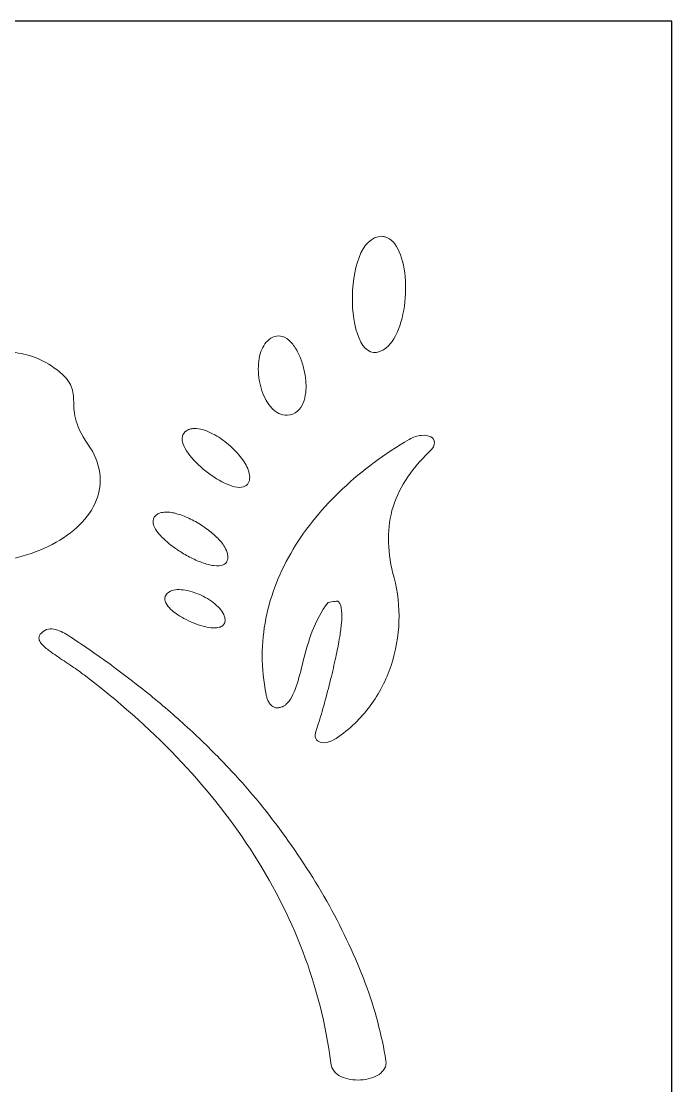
# Model space of a CAD drawing. Header units: inches. Extents: x 13 to 2107, y 1127 to 2787.
# Drawn here: x 1162.3 to 1274.8, y 1657.7 to 1841.9 of the extents above; entities that cross this region are included whole.
import ezdxf

# ---------------------------------------------------------------- set-up
doc = ezdxf.new("R2010")
doc.units = ezdxf.units.IN
doc.header["$MEASUREMENT"] = 0
doc.layers.add('Layer 1', color=7, linetype='Continuous')

# ---------------------------------------------------------------- blocks, each defined once
blk = doc.blocks.new('A$C7238d6d6')
at = {"layer": 'Layer 1', "lineweight": 9}
for points, knots in [([(186.9, 616.13), (185.49, 615.14), (184.39, 615.83), (183.64, 617.43), (183.64, 617.43), (182.88, 619.03), (182.47, 621.54), (182.41, 624.17), (182.41, 624.17), (182.36, 626.8), (182.67, 629.56), (183.37, 631.66), (183.37, 631.66), (184.07, 633.76), (185.16, 635.2), (186.66, 635.2), (186.66, 635.2), (186.83, 635.19), (186.99, 635.15), (187.14, 635.1), (187.14, 635.1), (187.28, 635.05), (187.43, 634.98), (187.56, 634.9), (187.56, 634.9), (187.69, 634.82), (187.82, 634.72), (187.94, 634.61), (187.94, 634.61), (188.05, 634.51), (188.16, 634.39), (188.27, 634.26), (188.27, 634.26), (188.98, 633.39), (189.48, 631.99), (189.77, 630.33), (189.77, 630.33), (190.07, 628.67), (190.15, 626.76), (190.03, 624.87), (190.03, 624.87), (189.91, 622.98), (189.59, 621.13), (189.06, 619.58), (189.06, 619.58), (188.54, 618.03), (187.82, 616.79), (186.9, 616.13)], [0, 0, 0, 0, 0.076923, 0.076923, 0.076923, 0.076923, 0.153846, 0.153846, 0.153846, 0.153846, 0.230769, 0.230769, 0.230769, 0.230769, 0.307692, 0.307692, 0.307692, 0.307692, 0.384615, 0.384615, 0.384615, 0.384615, 0.461538, 0.461538, 0.461538, 0.461538, 0.538462, 0.538462, 0.538462, 0.538462, 0.615385, 0.615385, 0.615385, 0.615385, 0.692308, 0.692308, 0.692308, 0.692308, 0.769231, 0.769231, 0.769231, 0.769231, 0.846154, 0.846154, 0.846154, 0.846154, 1, 1, 1, 1]), ([(175.71, 610.55), (175.74, 610.07), (175.73, 609.5), (175.68, 608.92), (175.68, 608.92), (175.62, 608.34), (175.51, 607.74), (175.32, 607.19), (175.32, 607.19), (175.13, 606.65), (174.87, 606.16), (174.49, 605.79), (174.49, 605.79), (174.11, 605.42), (173.63, 605.17), (173.01, 605.12), (173.01, 605.12), (172.17, 605.1), (171.43, 605.55), (170.82, 606.3), (170.82, 606.3), (170.21, 607.04), (169.72, 608.08), (169.38, 609.23), (169.38, 609.23), (169.05, 610.39), (168.86, 611.66), (168.85, 612.88), (168.85, 612.88), (168.84, 614.1), (169, 615.26), (169.35, 616.19), (169.35, 616.19), (169.51, 616.62), (169.73, 617.03), (170, 617.39), (170, 617.39), (170.27, 617.74), (170.58, 618.04), (170.92, 618.23), (170.92, 618.23), (171.27, 618.42), (171.64, 618.51), (172.03, 618.44), (172.03, 618.44), (172.43, 618.38), (172.83, 618.16), (173.25, 617.75), (173.25, 617.75), (173.64, 617.35), (173.99, 616.83), (174.29, 616.26), (174.29, 616.26), (174.58, 615.68), (174.83, 615.03), (175.04, 614.37), (175.04, 614.37), (175.24, 613.71), (175.4, 613.03), (175.51, 612.37), (175.51, 612.37), (175.62, 611.72), (175.69, 611.1), (175.71, 610.55)], [0, 0, 0, 0, 0.058824, 0.058824, 0.058824, 0.058824, 0.117647, 0.117647, 0.117647, 0.117647, 0.176471, 0.176471, 0.176471, 0.176471, 0.235294, 0.235294, 0.235294, 0.235294, 0.294118, 0.294118, 0.294118, 0.294118, 0.352941, 0.352941, 0.352941, 0.352941, 0.411765, 0.411765, 0.411765, 0.411765, 0.470588, 0.470588, 0.470588, 0.470588, 0.529412, 0.529412, 0.529412, 0.529412, 0.588235, 0.588235, 0.588235, 0.588235, 0.647059, 0.647059, 0.647059, 0.647059, 0.705882, 0.705882, 0.705882, 0.705882, 0.764706, 0.764706, 0.764706, 0.764706, 0.823529, 0.823529, 0.823529, 0.823529, 0.882353, 0.882353, 0.882353, 0.882353, 1, 1, 1, 1]), ([(139.15, 583.43), (137.58, 582.47), (135.89, 581.74), (134.15, 581.23), (134.15, 581.23), (132.4, 580.71), (130.59, 580.42), (128.77, 580.32), (128.77, 580.32), (126.94, 580.22), (125.1, 580.32), (123.29, 580.61), (123.29, 580.61), (121.49, 580.9), (119.71, 581.37), (118.01, 582), (118.01, 582), (117.72, 582.11), (117.43, 582.22), (117.15, 582.34), (117.15, 582.34), (116.86, 582.46), (116.58, 582.58), (116.29, 582.71), (116.29, 582.71), (116.01, 582.84), (115.73, 582.97), (115.45, 583.1), (115.45, 583.1), (115.17, 583.24), (114.89, 583.38), (114.62, 583.53), (114.62, 583.53), (114.02, 583.84), (113.64, 584.17), (113.45, 584.48), (113.45, 584.48), (113.26, 584.78), (113.25, 585.05), (113.41, 585.26), (113.41, 585.26), (113.57, 585.47), (113.89, 585.61), (114.33, 585.64), (114.33, 585.64), (114.78, 585.67), (115.35, 585.59), (116.02, 585.36), (116.02, 585.36), (117.89, 584.72), (119.61, 584.29), (121.18, 584.02), (121.18, 584.02), (122.76, 583.75), (124.18, 583.64), (125.46, 583.65), (125.46, 583.65), (126.74, 583.65), (127.88, 583.77), (128.86, 583.95), (128.86, 583.95), (129.85, 584.14), (130.69, 584.39), (131.38, 584.65), (131.38, 584.65), (132.19, 584.97), (132.75, 585.52), (133.1, 586.17), (133.1, 586.17), (133.45, 586.81), (133.58, 587.54), (133.53, 588.21), (133.53, 588.21), (133.48, 588.88), (133.25, 589.49), (132.86, 589.87), (132.86, 589.87), (132.47, 590.26), (131.93, 590.43), (131.26, 590.22), (131.26, 590.22), (131.25, 590.22), (129.88, 590.04), (127.95, 589.8), (127.95, 589.8), (126.02, 589.56), (123.54, 589.28), (121.29, 589.08), (121.29, 589.08), (119.05, 588.89), (117.04, 588.79), (116.08, 588.92), (116.08, 588.92), (115.12, 589.05), (115.2, 589.42), (117.13, 590.16), (117.13, 590.16), (118.39, 590.64), (119.57, 591), (120.71, 591.3), (120.71, 591.3), (121.85, 591.61), (122.96, 591.87), (124.06, 592.16), (124.06, 592.16), (125.17, 592.46), (126.27, 592.79), (127.41, 593.23), (127.41, 593.23), (128.55, 593.67), (129.73, 594.23), (130.98, 594.99), (130.98, 594.99), (131.36, 595.22), (131.66, 595.65), (131.82, 596.18), (131.82, 596.18), (131.97, 596.7), (131.98, 597.3), (131.78, 597.87), (131.78, 597.87), (131.58, 598.44), (131.16, 598.97), (130.47, 599.34), (130.47, 599.34), (129.78, 599.7), (128.81, 599.91), (127.5, 599.83), (127.5, 599.83), (126.98, 599.8), (125.99, 599.37), (124.77, 598.75), (124.77, 598.75), (123.54, 598.13), (122.09, 597.32), (120.67, 596.54), (120.67, 596.54), (119.24, 595.75), (117.83, 594.99), (116.69, 594.46), (116.69, 594.46), (115.55, 593.92), (114.68, 593.63), (114.33, 593.77), (114.33, 593.77), (114.06, 593.88), (113.88, 594.03), (113.78, 594.19), (113.78, 594.19), (113.68, 594.35), (113.65, 594.52), (113.69, 594.7), (113.69, 594.7), (113.73, 594.87), (113.83, 595.04), (113.97, 595.18), (113.97, 595.18), (114.11, 595.32), (114.3, 595.45), (114.52, 595.52), (114.52, 595.52), (116.23, 596.13), (117.97, 597.05), (119.53, 598.11), (119.53, 598.11), (121.09, 599.17), (122.47, 600.38), (123.49, 601.58), (123.49, 601.58), (124.51, 602.77), (125.15, 603.96), (125.23, 604.98), (125.23, 604.98), (125.31, 605.99), (124.83, 606.84), (123.58, 607.36), (123.58, 607.36), (123.11, 607.55), (122.18, 607.11), (121.01, 606.34), (121.01, 606.34), (119.85, 605.56), (118.45, 604.46), (117.06, 603.3), (117.06, 603.3), (115.68, 602.15), (114.31, 600.96), (113.18, 600.01), (113.18, 600.01), (112.06, 599.06), (111.19, 598.36), (110.82, 598.21), (110.82, 598.21), (110.14, 597.92), (110.03, 598.25), (110.25, 598.91), (110.25, 598.91), (110.48, 599.58), (111.04, 600.57), (111.72, 601.64), (111.72, 601.64), (112.39, 602.7), (113.18, 603.82), (113.84, 604.73), (113.84, 604.73), (114.51, 605.64), (115.06, 606.33), (115.26, 606.54), (115.26, 606.54), (116.72, 608.08), (118.46, 609.67), (120.36, 611.09), (120.36, 611.09), (122.27, 612.51), (124.35, 613.76), (126.49, 614.61), (126.49, 614.61), (128.64, 615.47), (130.85, 615.92), (133.03, 615.75), (133.03, 615.75), (135.22, 615.58), (137.37, 614.78), (139.39, 613.12), (139.39, 613.12), (140.68, 612.07), (141.37, 611.17), (141.75, 610.3), (141.75, 610.3), (142.13, 609.44), (142.19, 608.61), (142.22, 607.7), (142.22, 607.7), (142.25, 606.79), (142.24, 605.8), (142.49, 604.6), (142.49, 604.6), (142.74, 603.41), (143.24, 602.01), (144.27, 600.29), (144.27, 600.29), (145.25, 598.66), (145.81, 597.02), (145.99, 595.42), (145.99, 595.42), (146.17, 593.82), (145.98, 592.27), (145.48, 590.8), (145.48, 590.8), (144.98, 589.33), (144.16, 587.96), (143.08, 586.71), (143.08, 586.71), (142.01, 585.47), (140.68, 584.36), (139.15, 583.43)], [0, 0, 0, 0, 0.015385, 0.015385, 0.015385, 0.015385, 0.030769, 0.030769, 0.030769, 0.030769, 0.046154, 0.046154, 0.046154, 0.046154, 0.061538, 0.061538, 0.061538, 0.061538, 0.076923, 0.076923, 0.076923, 0.076923, 0.092308, 0.092308, 0.092308, 0.092308, 0.107692, 0.107692, 0.107692, 0.107692, 0.123077, 0.123077, 0.123077, 0.123077, 0.138462, 0.138462, 0.138462, 0.138462, 0.153846, 0.153846, 0.153846, 0.153846, 0.169231, 0.169231, 0.169231, 0.169231, 0.184615, 0.184615, 0.184615, 0.184615, 0.2, 0.2, 0.2, 0.2, 0.215385, 0.215385, 0.215385, 0.215385, 0.230769, 0.230769, 0.230769, 0.230769, 0.246154, 0.246154, 0.246154, 0.246154, 0.261538, 0.261538, 0.261538, 0.261538, 0.276923, 0.276923, 0.276923, 0.276923, 0.292308, 0.292308, 0.292308, 0.292308, 0.307692, 0.307692, 0.307692, 0.307692, 0.323077, 0.323077, 0.323077, 0.323077, 0.338462, 0.338462, 0.338462, 0.338462, 0.353846, 0.353846, 0.353846, 0.353846, 0.369231, 0.369231, 0.369231, 0.369231, 0.384615, 0.384615, 0.384615, 0.384615, 0.4, 0.4, 0.4, 0.4, 0.415385, 0.415385, 0.415385, 0.415385, 0.430769, 0.430769, 0.430769, 0.430769, 0.446154, 0.446154, 0.446154, 0.446154, 0.461538, 0.461538, 0.461538, 0.461538, 0.476923, 0.476923, 0.476923, 0.476923, 0.492308, 0.492308, 0.492308, 0.492308, 0.507692, 0.507692, 0.507692, 0.507692, 0.523077, 0.523077, 0.523077, 0.523077, 0.538462, 0.538462, 0.538462, 0.538462, 0.553846, 0.553846, 0.553846, 0.553846, 0.569231, 0.569231, 0.569231, 0.569231, 0.584615, 0.584615, 0.584615, 0.584615, 0.6, 0.6, 0.6, 0.6, 0.615385, 0.615385, 0.615385, 0.615385, 0.630769, 0.630769, 0.630769, 0.630769, 0.646154, 0.646154, 0.646154, 0.646154, 0.661538, 0.661538, 0.661538, 0.661538, 0.676923, 0.676923, 0.676923, 0.676923, 0.692308, 0.692308, 0.692308, 0.692308, 0.707692, 0.707692, 0.707692, 0.707692, 0.723077, 0.723077, 0.723077, 0.723077, 0.738462, 0.738462, 0.738462, 0.738462, 0.753846, 0.753846, 0.753846, 0.753846, 0.769231, 0.769231, 0.769231, 0.769231, 0.784615, 0.784615, 0.784615, 0.784615, 0.8, 0.8, 0.8, 0.8, 0.815385, 0.815385, 0.815385, 0.815385, 0.830769, 0.830769, 0.830769, 0.830769, 0.846154, 0.846154, 0.846154, 0.846154, 0.861538, 0.861538, 0.861538, 0.861538, 0.876923, 0.876923, 0.876923, 0.876923, 0.892308, 0.892308, 0.892308, 0.892308, 0.907692, 0.907692, 0.907692, 0.907692, 0.923077, 0.923077, 0.923077, 0.923077, 0.938462, 0.938462, 0.938462, 0.938462, 0.953846, 0.953846, 0.953846, 0.953846, 0.969231, 0.969231, 0.969231, 0.969231, 1, 1, 1, 1]), ([(165.43, 593.11), (164.54, 593.35), (163.48, 593.95), (162.44, 594.76), (162.44, 594.76), (161.39, 595.56), (160.37, 596.56), (159.55, 597.59), (159.55, 597.59), (158.74, 598.62), (158.14, 599.68), (157.94, 600.59), (157.94, 600.59), (157.75, 601.5), (157.96, 602.26), (158.77, 602.71), (158.77, 602.71), (158.84, 602.74), (158.91, 602.77), (158.99, 602.79), (158.99, 602.79), (159.06, 602.81), (159.13, 602.83), (159.21, 602.85), (159.21, 602.85), (159.28, 602.86), (159.36, 602.87), (159.43, 602.88), (159.43, 602.88), (159.51, 602.89), (159.58, 602.89), (159.66, 602.89), (159.66, 602.89), (160.38, 602.89), (161.17, 602.63), (161.96, 602.19), (161.96, 602.19), (162.76, 601.76), (163.56, 601.15), (164.29, 600.46), (164.29, 600.46), (165.03, 599.76), (165.7, 598.98), (166.24, 598.2), (166.24, 598.2), (166.78, 597.41), (167.2, 596.63), (167.41, 595.94), (167.41, 595.94), (167.53, 595.53), (167.6, 595.12), (167.61, 594.73), (167.61, 594.73), (167.61, 594.35), (167.54, 593.99), (167.39, 593.71), (167.39, 593.71), (167.25, 593.42), (167.02, 593.2), (166.7, 593.09), (166.7, 593.09), (166.37, 592.98), (165.95, 592.97), (165.43, 593.11)], [0, 0, 0, 0, 0.058824, 0.058824, 0.058824, 0.058824, 0.117647, 0.117647, 0.117647, 0.117647, 0.176471, 0.176471, 0.176471, 0.176471, 0.235294, 0.235294, 0.235294, 0.235294, 0.294118, 0.294118, 0.294118, 0.294118, 0.352941, 0.352941, 0.352941, 0.352941, 0.411765, 0.411765, 0.411765, 0.411765, 0.470588, 0.470588, 0.470588, 0.470588, 0.529412, 0.529412, 0.529412, 0.529412, 0.588235, 0.588235, 0.588235, 0.588235, 0.647059, 0.647059, 0.647059, 0.647059, 0.705882, 0.705882, 0.705882, 0.705882, 0.764706, 0.764706, 0.764706, 0.764706, 0.823529, 0.823529, 0.823529, 0.823529, 0.882353, 0.882353, 0.882353, 0.882353, 1, 1, 1, 1]), ([(188.43, 577.78), (188.97, 575.45), (189.2, 572.97), (189.13, 570.48), (189.13, 570.48), (189.05, 567.99), (188.67, 565.48), (187.98, 563.07), (187.98, 563.07), (187.29, 560.66), (186.28, 558.35), (184.97, 556.27), (184.97, 556.27), (183.65, 554.19), (182.02, 552.33), (180.08, 550.83), (180.08, 550.83), (179.67, 550.51), (179.25, 550.3), (178.85, 550.19), (178.85, 550.19), (178.45, 550.08), (178.08, 550.07), (177.77, 550.17), (177.77, 550.17), (177.47, 550.28), (177.24, 550.49), (177.13, 550.81), (177.13, 550.81), (177.02, 551.14), (177.02, 551.58), (177.19, 552.14), (177.19, 552.14), (177.46, 553.04), (177.75, 554.15), (178.05, 555.36), (178.05, 555.36), (178.35, 556.58), (178.66, 557.9), (178.95, 559.23), (178.95, 559.23), (179.25, 560.55), (179.52, 561.88), (179.76, 563.1), (179.76, 563.1), (180, 564.33), (180.21, 565.45), (180.36, 566.37), (180.36, 566.37), (180.41, 566.73), (180.5, 567.3), (180.59, 567.97), (180.59, 567.97), (180.69, 568.64), (180.78, 569.42), (180.83, 570.19), (180.83, 570.19), (180.89, 570.95), (180.91, 571.7), (180.86, 572.33), (180.86, 572.33), (180.81, 572.96), (180.7, 573.47), (180.48, 573.74), (180.48, 573.74), (180.43, 573.79), (180.4, 573.83), (180.37, 573.85), (180.37, 573.85), (180.33, 573.87), (180.3, 573.89), (180.27, 573.89), (180.27, 573.89), (180.23, 573.89), (180.19, 573.89), (180.14, 573.88), (180.14, 573.88), (180.09, 573.87), (180.03, 573.85), (179.94, 573.84), (179.94, 573.84), (179.94, 573.84), (179.68, 573.8), (179.68, 573.8), (179.68, 573.8), (179.68, 573.8), (179.42, 573.76), (179.42, 573.76), (179.42, 573.76), (179.42, 573.76), (179.16, 573.72), (179.16, 573.72), (179.16, 573.72), (179.16, 573.72), (178.9, 573.68), (178.9, 573.68), (178.9, 573.68), (177.9, 572.16), (177.19, 570.51), (176.63, 568.83), (176.63, 568.83), (176.08, 567.16), (175.69, 565.47), (175.34, 563.88), (175.34, 563.88), (174.99, 562.28), (174.69, 560.8), (174.31, 559.53), (174.31, 559.53), (173.93, 558.26), (173.48, 557.21), (172.83, 556.5), (172.83, 556.5), (172.73, 556.39), (172.61, 556.29), (172.46, 556.21), (172.46, 556.21), (172.32, 556.13), (172.16, 556.06), (172, 556.02), (172, 556.02), (171.84, 555.97), (171.67, 555.96), (171.51, 555.97), (171.51, 555.97), (171.34, 555.98), (171.19, 556.03), (171.04, 556.11), (171.04, 556.11), (170.88, 556.2), (170.73, 556.34), (170.61, 556.5), (170.61, 556.5), (170.49, 556.66), (170.39, 556.84), (170.3, 557.04), (170.3, 557.04), (170.22, 557.24), (170.15, 557.44), (170.1, 557.64), (170.1, 557.64), (170.05, 557.85), (170.01, 558.04), (169.98, 558.22), (169.98, 558.22), (169.22, 562.61), (169.25, 566.88), (169.94, 570.96), (169.94, 570.96), (170.63, 575.05), (171.98, 578.95), (173.87, 582.61), (173.87, 582.61), (175.76, 586.26), (178.18, 589.67), (181.01, 592.77), (181.01, 592.77), (183.84, 595.87), (187.08, 598.65), (190.6, 601.06), (190.6, 601.06), (191.2, 601.47), (191.8, 601.68), (192.35, 601.74), (192.35, 601.74), (192.89, 601.81), (193.37, 601.71), (193.71, 601.5), (193.71, 601.5), (194.05, 601.29), (194.26, 600.95), (194.26, 600.53), (194.26, 600.53), (194.25, 600.1), (194.04, 599.59), (193.54, 599.03), (193.54, 599.03), (192.11, 597.42), (190.96, 595.81), (190.06, 594.16), (190.06, 594.16), (189.16, 592.52), (188.52, 590.84), (188.12, 589.11), (188.12, 589.11), (187.72, 587.37), (187.56, 585.58), (187.61, 583.7), (187.61, 583.7), (187.67, 581.82), (187.95, 579.85), (188.43, 577.78)], [0, 0, 0, 0, 0.020408, 0.020408, 0.020408, 0.020408, 0.040816, 0.040816, 0.040816, 0.040816, 0.061224, 0.061224, 0.061224, 0.061224, 0.081633, 0.081633, 0.081633, 0.081633, 0.102041, 0.102041, 0.102041, 0.102041, 0.122449, 0.122449, 0.122449, 0.122449, 0.142857, 0.142857, 0.142857, 0.142857, 0.163265, 0.163265, 0.163265, 0.163265, 0.183673, 0.183673, 0.183673, 0.183673, 0.204082, 0.204082, 0.204082, 0.204082, 0.22449, 0.22449, 0.22449, 0.22449, 0.244898, 0.244898, 0.244898, 0.244898, 0.265306, 0.265306, 0.265306, 0.265306, 0.285714, 0.285714, 0.285714, 0.285714, 0.306122, 0.306122, 0.306122, 0.306122, 0.326531, 0.326531, 0.326531, 0.326531, 0.346939, 0.346939, 0.346939, 0.346939, 0.367347, 0.367347, 0.367347, 0.367347, 0.387755, 0.387755, 0.387755, 0.387755, 0.408163, 0.408163, 0.408163, 0.408163, 0.428571, 0.428571, 0.428571, 0.428571, 0.44898, 0.44898, 0.44898, 0.44898, 0.469388, 0.469388, 0.469388, 0.469388, 0.489796, 0.489796, 0.489796, 0.489796, 0.510204, 0.510204, 0.510204, 0.510204, 0.530612, 0.530612, 0.530612, 0.530612, 0.55102, 0.55102, 0.55102, 0.55102, 0.571429, 0.571429, 0.571429, 0.571429, 0.591837, 0.591837, 0.591837, 0.591837, 0.612245, 0.612245, 0.612245, 0.612245, 0.632653, 0.632653, 0.632653, 0.632653, 0.653061, 0.653061, 0.653061, 0.653061, 0.673469, 0.673469, 0.673469, 0.673469, 0.693878, 0.693878, 0.693878, 0.693878, 0.714286, 0.714286, 0.714286, 0.714286, 0.734694, 0.734694, 0.734694, 0.734694, 0.755102, 0.755102, 0.755102, 0.755102, 0.77551, 0.77551, 0.77551, 0.77551, 0.795918, 0.795918, 0.795918, 0.795918, 0.816327, 0.816327, 0.816327, 0.816327, 0.836735, 0.836735, 0.836735, 0.836735, 0.857143, 0.857143, 0.857143, 0.857143, 0.877551, 0.877551, 0.877551, 0.877551, 0.897959, 0.897959, 0.897959, 0.897959, 0.918367, 0.918367, 0.918367, 0.918367, 0.938776, 0.938776, 0.938776, 0.938776, 0.959184, 0.959184, 0.959184, 0.959184, 1, 1, 1, 1]), ([(164, 582.98), (164.2, 582.59), (164.35, 582.17), (164.42, 581.78), (164.42, 581.78), (164.49, 581.38), (164.49, 581.01), (164.38, 580.69), (164.38, 580.69), (164.28, 580.37), (164.08, 580.12), (163.77, 579.97), (163.77, 579.97), (163.45, 579.81), (163.01, 579.76), (162.44, 579.85), (162.44, 579.85), (161.9, 579.93), (161.32, 580.12), (160.73, 580.37), (160.73, 580.37), (160.13, 580.62), (159.53, 580.94), (158.94, 581.3), (158.94, 581.3), (158.36, 581.66), (157.79, 582.06), (157.27, 582.46), (157.27, 582.46), (156.76, 582.85), (156.29, 583.26), (155.9, 583.63), (155.9, 583.63), (155.64, 583.88), (155.29, 584.23), (154.96, 584.64), (154.96, 584.64), (154.62, 585.04), (154.29, 585.5), (154.04, 585.97), (154.04, 585.97), (153.8, 586.44), (153.65, 586.92), (153.67, 587.37), (153.67, 587.37), (153.7, 587.81), (153.9, 588.22), (154.35, 588.54), (154.35, 588.54), (154.58, 588.68), (154.82, 588.76), (155.08, 588.81), (155.08, 588.81), (155.33, 588.86), (155.6, 588.86), (155.87, 588.84), (155.87, 588.84), (156.14, 588.82), (156.42, 588.77), (156.68, 588.7), (156.68, 588.7), (156.95, 588.63), (157.21, 588.55), (157.45, 588.46), (157.45, 588.46), (158.05, 588.24), (158.68, 587.92), (159.32, 587.54), (159.32, 587.54), (159.95, 587.16), (160.59, 586.72), (161.18, 586.23), (161.18, 586.23), (161.78, 585.74), (162.34, 585.21), (162.82, 584.66), (162.82, 584.66), (163.3, 584.11), (163.71, 583.55), (164, 582.98)], [0, 0, 0, 0, 0.047619, 0.047619, 0.047619, 0.047619, 0.095238, 0.095238, 0.095238, 0.095238, 0.142857, 0.142857, 0.142857, 0.142857, 0.190476, 0.190476, 0.190476, 0.190476, 0.238095, 0.238095, 0.238095, 0.238095, 0.285714, 0.285714, 0.285714, 0.285714, 0.333333, 0.333333, 0.333333, 0.333333, 0.380952, 0.380952, 0.380952, 0.380952, 0.428571, 0.428571, 0.428571, 0.428571, 0.47619, 0.47619, 0.47619, 0.47619, 0.52381, 0.52381, 0.52381, 0.52381, 0.571429, 0.571429, 0.571429, 0.571429, 0.619048, 0.619048, 0.619048, 0.619048, 0.666667, 0.666667, 0.666667, 0.666667, 0.714286, 0.714286, 0.714286, 0.714286, 0.761905, 0.761905, 0.761905, 0.761905, 0.809524, 0.809524, 0.809524, 0.809524, 0.857143, 0.857143, 0.857143, 0.857143, 0.904762, 0.904762, 0.904762, 0.904762, 1, 1, 1, 1]), ([(157.27, 571.56), (157.01, 571.77), (156.7, 572.03), (156.41, 572.33), (156.41, 572.33), (156.12, 572.63), (155.85, 572.97), (155.66, 573.32), (155.66, 573.32), (155.47, 573.67), (155.36, 574.04), (155.39, 574.4), (155.39, 574.4), (155.42, 574.75), (155.59, 575.1), (155.96, 575.42), (155.96, 575.42), (156.49, 575.8), (157.22, 575.9), (158.03, 575.78), (158.03, 575.78), (158.85, 575.67), (159.74, 575.34), (160.59, 574.88), (160.59, 574.88), (161.43, 574.42), (162.23, 573.83), (162.84, 573.18), (162.84, 573.18), (163.46, 572.53), (163.89, 571.83), (164.01, 571.15), (164.01, 571.15), (164.06, 570.88), (164.07, 570.64), (164.04, 570.43), (164.04, 570.43), (164, 570.22), (163.93, 570.04), (163.82, 569.89), (163.82, 569.89), (163.7, 569.74), (163.55, 569.63), (163.35, 569.54), (163.35, 569.54), (163.16, 569.46), (162.92, 569.41), (162.65, 569.4), (162.65, 569.4), (162.23, 569.38), (161.76, 569.44), (161.28, 569.56), (161.28, 569.56), (160.8, 569.68), (160.3, 569.86), (159.82, 570.07), (159.82, 570.07), (159.34, 570.28), (158.86, 570.52), (158.43, 570.78), (158.43, 570.78), (158, 571.04), (157.6, 571.3), (157.27, 571.56)], [0, 0, 0, 0, 0.058824, 0.058824, 0.058824, 0.058824, 0.117647, 0.117647, 0.117647, 0.117647, 0.176471, 0.176471, 0.176471, 0.176471, 0.235294, 0.235294, 0.235294, 0.235294, 0.294118, 0.294118, 0.294118, 0.294118, 0.352941, 0.352941, 0.352941, 0.352941, 0.411765, 0.411765, 0.411765, 0.411765, 0.470588, 0.470588, 0.470588, 0.470588, 0.529412, 0.529412, 0.529412, 0.529412, 0.588235, 0.588235, 0.588235, 0.588235, 0.647059, 0.647059, 0.647059, 0.647059, 0.705882, 0.705882, 0.705882, 0.705882, 0.764706, 0.764706, 0.764706, 0.764706, 0.823529, 0.823529, 0.823529, 0.823529, 0.882353, 0.882353, 0.882353, 0.882353, 1, 1, 1, 1]), ([(187.24, 496.65), (187.37, 495.68), (186.96, 494.91), (186.26, 494.36), (186.26, 494.36), (185.57, 493.81), (184.6, 493.49), (183.6, 493.42), (183.6, 493.42), (182.6, 493.35), (181.57, 493.53), (180.77, 493.99), (180.77, 493.99), (179.97, 494.46), (179.4, 495.21), (179.31, 496.27), (179.31, 496.27), (178.59, 502.77), (177.22, 509.03), (175.26, 515.02), (175.26, 515.02), (173.3, 521.02), (170.75, 526.76), (167.7, 532.22), (167.7, 532.22), (164.64, 537.67), (161.06, 542.85), (157.05, 547.74), (157.05, 547.74), (153.03, 552.62), (148.57, 557.21), (143.73, 561.49), (143.73, 561.49), (143.73, 561.49), (143.55, 561.64), (143.55, 561.64), (143.55, 561.64), (143.55, 561.64), (143.38, 561.8), (143.38, 561.8), (143.38, 561.8), (143.38, 561.8), (143.2, 561.95), (143.2, 561.95), (143.2, 561.95), (143.2, 561.95), (143.02, 562.1), (143.02, 562.1), (143.02, 562.1), (142.67, 562.4), (142.31, 562.69), (141.95, 562.98), (141.95, 562.98), (141.58, 563.26), (141.21, 563.55), (140.85, 563.83), (140.85, 563.83), (140.48, 564.12), (140.12, 564.4), (139.76, 564.69), (139.76, 564.69), (139.41, 564.97), (139.06, 565.25), (138.73, 565.54), (138.73, 565.54), (138.55, 565.7), (138.34, 565.88), (138.13, 566.09), (138.13, 566.09), (137.92, 566.29), (137.72, 566.52), (137.55, 566.77), (137.55, 566.77), (137.39, 567.01), (137.27, 567.26), (137.24, 567.52), (137.24, 567.52), (137.2, 567.78), (137.25, 568.05), (137.42, 568.31), (137.42, 568.31), (137.69, 568.71), (138, 568.97), (138.33, 569.1), (138.33, 569.1), (138.66, 569.23), (139.01, 569.25), (139.36, 569.18), (139.36, 569.18), (139.72, 569.12), (140.08, 568.97), (140.42, 568.79), (140.42, 568.79), (140.77, 568.6), (141.1, 568.38), (141.4, 568.15), (141.4, 568.15), (143.53, 566.54), (145.62, 564.86), (147.66, 563.12), (147.66, 563.12), (149.71, 561.38), (151.7, 559.58), (153.65, 557.72), (153.65, 557.72), (155.59, 555.85), (157.48, 553.93), (159.3, 551.96), (159.3, 551.96), (161.12, 549.98), (162.87, 547.96), (164.55, 545.88), (164.55, 545.88), (167.24, 542.56), (169.86, 538.89), (172.31, 534.99), (172.31, 534.99), (174.77, 531.09), (177.06, 526.95), (179.09, 522.69), (179.09, 522.69), (181.11, 518.44), (182.87, 514.06), (184.27, 509.68), (184.27, 509.68), (185.66, 505.3), (186.68, 500.92), (187.24, 496.65)], [0, 0, 0, 0, 0.030303, 0.030303, 0.030303, 0.030303, 0.060606, 0.060606, 0.060606, 0.060606, 0.090909, 0.090909, 0.090909, 0.090909, 0.121212, 0.121212, 0.121212, 0.121212, 0.151515, 0.151515, 0.151515, 0.151515, 0.181818, 0.181818, 0.181818, 0.181818, 0.212121, 0.212121, 0.212121, 0.212121, 0.242424, 0.242424, 0.242424, 0.242424, 0.272727, 0.272727, 0.272727, 0.272727, 0.30303, 0.30303, 0.30303, 0.30303, 0.333333, 0.333333, 0.333333, 0.333333, 0.363636, 0.363636, 0.363636, 0.363636, 0.393939, 0.393939, 0.393939, 0.393939, 0.424242, 0.424242, 0.424242, 0.424242, 0.454545, 0.454545, 0.454545, 0.454545, 0.484848, 0.484848, 0.484848, 0.484848, 0.515152, 0.515152, 0.515152, 0.515152, 0.545455, 0.545455, 0.545455, 0.545455, 0.575758, 0.575758, 0.575758, 0.575758, 0.606061, 0.606061, 0.606061, 0.606061, 0.636364, 0.636364, 0.636364, 0.636364, 0.666667, 0.666667, 0.666667, 0.666667, 0.69697, 0.69697, 0.69697, 0.69697, 0.727273, 0.727273, 0.727273, 0.727273, 0.757576, 0.757576, 0.757576, 0.757576, 0.787879, 0.787879, 0.787879, 0.787879, 0.818182, 0.818182, 0.818182, 0.818182, 0.848485, 0.848485, 0.848485, 0.848485, 0.878788, 0.878788, 0.878788, 0.878788, 0.909091, 0.909091, 0.909091, 0.909091, 0.939394, 0.939394, 0.939394, 0.939394, 1, 1, 1, 1])]:
    blk.add_open_spline(points, degree=3, knots=knots, dxfattribs=at)

msp = doc.modelspace()

# ---------------------------------------------------------------- linework, layer by layer
for p, q in [((1274.82, 1841.94), (974.82, 1841.94)), ((1274.82, 1126.94), (1274.82, 1841.94))]:
    msp.add_line(p, q)

# ---------------------------------------------------------------- block references
at = {"xscale": 1.199999999999999, "yscale": 1.03}
msp.add_blockref('A$C7238d6d6', (1000.68, 1150.47), dxfattribs=at)

doc.saveas('drawing.dxf')
